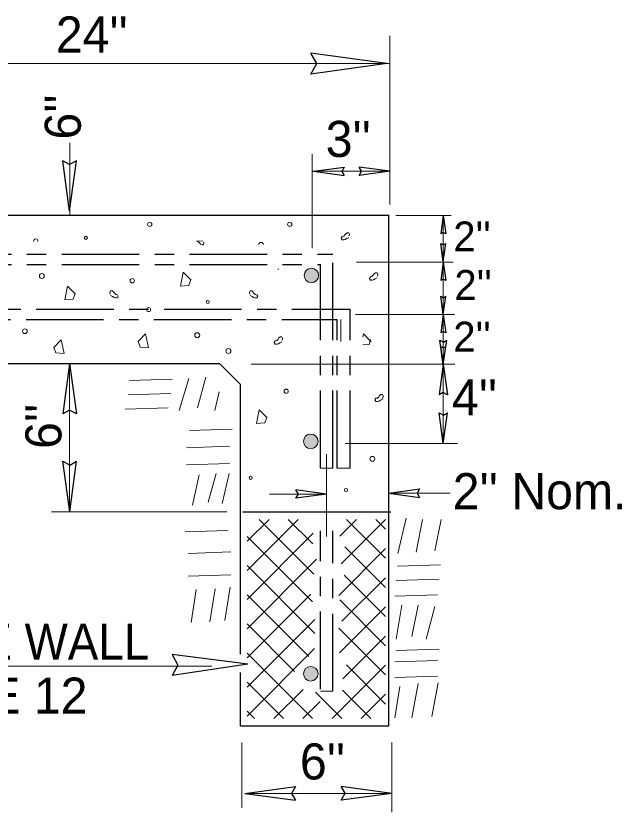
# Model space of a CAD drawing. Extents: x -48 to 552, y -178 to 186.
# Drawn here: x 410.12 to 431.25, y -113.07 to -85.33 of the extents above; entities that cross this region are included whole.
import ezdxf

# ---------------------------------------------------------------- set-up
doc = ezdxf.new("R2010")
doc.units = 0
doc.header["$LTSCALE"] = 0.45
doc.linetypes.add('LONG_DASH_SHORT_DASH', pattern=[9.9, 6, -1.2, 1.5, -1.2])
doc.layers.add('1', color=7, linetype='Continuous', lineweight=25)

msp = doc.modelspace()

# ---------------------------------------------------------------- hatches: boundary and pattern name
at = {"layer": '1'}
for points in [[(420.6721, -94.3764, 1), (420.1648, -94.3764, 1)], [(420.6521, -100.1537, 1), (420.1448, -100.1537, 1)], [(420.6521, -108.2489, 1), (420.1448, -108.2489, 1)]]:
    msp.add_hatch(color=256, dxfattribs=at).paths.add_polyline_path(points)

# ---------------------------------------------------------------- linework, layer by layer
at = {"layer": '1', "lineweight": 13}
for p, q in [((423.1487, -91.8992), (423.1487, -86.0331)), ((402.5245, -86.9975), (423.1487, -86.9975)), ((411.9981, -92.2712), (411.9981, -89.7592)), ((420.4506, -93.4189), (420.4506, -90.15)), ((423.1487, -90.7467), (420.4506, -90.7467)), ((423.3653, -92.2908), (425.2881, -92.2908)), ((425.0157, -92.2908), (425.0157, -93.8983)), ((421.9957, -93.9158), (425.3632, -93.9158)), ((425.0157, -93.9158), (425.0157, -95.7392)), ((421.9582, -95.7392), (425.4007, -95.7392)), ((425.0157, -95.7379), (425.0157, -97.4838)), ((411.9949, -97.4398), (411.9949, -102.6088)), ((418.3189, -97.466), (425.4195, -97.466)), ((425.0157, -97.466), (425.0157, -100.2243)), ((414.082, -98.0377), (415.5728, -97.9879)), ((415.8091, -99.0821), (416.1447, -97.9633)), ((416.4549, -98.9827), (416.741, -97.9135)), ((417.0514, -99.0821), (417.2041, -98.4314)), ((414.0322, -98.5354), (415.5231, -98.4856)), ((413.9327, -99.0329), (415.4235, -98.9831)), ((416.1691, -99.7788), (417.6599, -99.7289)), ((416.0697, -100.3754), (417.5606, -100.3256)), ((421.5945, -100.2256), (425.5132, -100.2256)), ((420.9468, -103.4637), (420.9468, -100.6002)), ((416.0697, -100.9721), (417.5606, -100.9222)), ((420.7385, -101.0875), (421.1689, -101.0875)), ((421.7752, -101.0875), (421.3189, -101.0875)), ((416.2714, -102.3731), (416.5045, -101.32)), ((416.8182, -102.2737), (417.1012, -101.2702)), ((417.3152, -102.3235), (417.5482, -101.2704)), ((418.9568, -101.9925), (420.9468, -101.9925)), ((423.1216, -101.9568), (425.2498, -101.9568)), ((411.3682, -102.6088), (417.4747, -102.6088)), ((418.1791, -103.6342), (418.9437, -102.8696)), ((418.1791, -104.6487), (419.9591, -102.8696)), ((420.5056, -104.7758), (418.5991, -102.8696)), ((420.4639, -103.7193), (419.6143, -102.8696)), ((421.4081, -103.4504), (421.9891, -102.8696)), ((421.4545, -104.4192), (423.0018, -102.8722)), ((423.0018, -104.2268), (421.6447, -102.8696)), ((423.0018, -103.2112), (422.6597, -102.8696)), ((423.4281, -104.0642), (423.7233, -102.8242)), ((424.0741, -104.0143), (424.2947, -102.8739)), ((424.7202, -103.9646), (424.9407, -102.8739)), ((416.0199, -103.3093), (417.5107, -103.2596)), ((418.1791, -105.6642), (420.4864, -103.3571)), ((420.4582, -105.7443), (418.1791, -103.465)), ((421.3699, -105.5189), (423.0018, -103.8877)), ((423.0018, -105.2417), (421.5856, -103.826)), ((416.1193, -104.0554), (417.6102, -104.0056)), ((418.1791, -106.6796), (420.5964, -104.2625)), ((420.5433, -106.8442), (418.1791, -104.4806)), ((423.4247, -104.5029), (424.9156, -104.4531)), ((416.1193, -104.851), (417.6102, -104.8012)), ((423.0018, -106.2568), (421.561, -104.8164)), ((421.4824, -106.4218), (423.0018, -104.9027)), ((423.3752, -105.0002), (424.866, -104.9504)), ((416.2252, -106.4664), (416.4087, -105.3139)), ((416.8827, -106.4456), (417.066, -105.2931)), ((417.3995, -106.3888), (417.5831, -105.2362)), ((418.1791, -107.6946), (420.4016, -105.4723)), ((420.327, -107.6429), (418.1791, -105.4954)), ((423.3253, -105.5472), (424.8162, -105.4975)), ((421.3977, -107.5221), (423.0018, -105.9181)), ((423.0018, -107.2725), (421.4047, -105.6754)), ((423.3782, -107.0479), (423.5741, -105.8577)), ((423.9249, -106.9485), (424.1456, -105.8577)), ((424.4218, -107.0479), (424.7172, -105.9075)), ((418.1791, -108.7104), (420.536, -106.3529)), ((419.8339, -108.166), (418.1791, -106.5108)), ((423.0018, -108.2871), (421.3799, -106.6656)), ((421.5102, -108.4243), (423.0018, -106.9335)), ((418.1791, -109.7252), (420.5299, -107.3738)), ((420.4632, -109.81), (418.1791, -107.5258)), ((423.3752, -107.4371), (424.866, -107.3872)), ((423.3253, -107.835), (424.8162, -107.7852)), ((395.3412, -107.9889), (416.9456, -107.9889)), ((421.1402, -109.81), (423.0018, -107.9483)), ((423.0018, -109.3029), (421.6402, -107.9414)), ((423.3253, -108.3818), (424.8162, -108.3321)), ((419.4482, -109.81), (418.1791, -108.541)), ((423.3285, -109.7829), (423.4995, -108.6923)), ((423.9247, -109.7829), (424.1456, -108.5929)), ((424.6206, -109.7333), (424.8414, -108.5679)), ((419.1106, -109.81), (420.1273, -108.7929)), ((421.4778, -109.81), (420.5593, -108.8908)), ((420.7316, -108.8556), (421.1689, -108.8556)), ((422.4939, -109.81), (421.5062, -108.8221)), ((422.156, -109.81), (423.0018, -108.9639)), ((420.1252, -109.81), (420.7208, -109.2143)), ((418.4324, -109.81), (418.1791, -109.5567)), ((417.9927, -112.9237), (417.9927, -110.6464)), ((423.2206, -113.0664), (423.2206, -110.6464)), ((418.0999, -112.4147), (423.2206, -112.4147))]:
    msp.add_line(p, q, dxfattribs=at)
at = {"layer": '1'}
for p, q in [((423.0437, -86.996), (420.4031, -86.6333)), ((423.0437, -86.996), (420.4031, -87.3588)), ((411.9945, -92.14), (411.7527, -90.3798)), ((411.9945, -92.14), (412.2368, -90.3798)), ((420.4939, -90.7471), (421.5582, -90.6008)), ((423.1485, -90.746), (422.0841, -90.5998)), ((420.4939, -90.7471), (421.5582, -90.8933)), ((423.1485, -90.746), (422.0841, -90.8922)), ((402.7982, -92.2712), (423.1216, -92.2712)), ((423.1216, -110.0579), (423.1216, -92.2712)), ((425.0156, -92.291), (424.9277, -92.9296)), ((425.0156, -92.291), (425.1033, -92.9296)), ((425.0162, -93.8981), (424.9282, -93.2596)), ((425.0162, -93.8981), (425.1039, -93.2596)), ((425.0156, -93.916), (424.9277, -94.5546)), ((425.0156, -93.916), (425.1033, -94.5546)), ((425.0162, -95.7389), (424.9282, -95.1004)), ((425.0162, -95.7389), (425.1039, -95.1004)), ((425.0156, -95.7381), (424.9277, -96.3767)), ((425.0156, -95.7381), (425.1033, -96.3767)), ((425.0162, -97.4835), (424.8991, -96.6321)), ((425.0162, -97.4835), (425.1332, -96.6321)), ((425.0162, -97.4835), (424.9282, -96.845)), ((425.0162, -97.4835), (425.1039, -96.845)), ((381.772, -97.4398), (417.2208, -97.4398)), ((411.9945, -97.44), (411.7527, -99.2002)), ((411.9945, -97.44), (412.2368, -99.2002)), ((417.9528, -98.1718), (417.2208, -97.4398)), ((425.0153, -97.4663), (424.8691, -98.5306)), ((425.0153, -97.4663), (425.1616, -98.5306)), ((417.9528, -107.5631), (417.9528, -98.1718)), ((425.0164, -100.2242), (424.8702, -99.1598)), ((425.0164, -100.2242), (425.1627, -99.1598)), ((411.9964, -102.6083), (411.7539, -100.8475)), ((411.9964, -102.6083), (412.2382, -100.8475)), ((420.9466, -101.9918), (419.8822, -101.8456)), ((420.9466, -101.9918), (419.8822, -102.1381)), ((423.1218, -101.9573), (424.1862, -101.811)), ((423.1218, -101.9573), (424.1862, -102.1035)), ((418.0243, -102.6088), (423.1931, -102.6088)), ((418.2066, -107.9154), (415.5623, -107.5817)), ((418.2066, -107.9154), (415.5695, -108.3067)), ((417.9528, -110.0579), (417.9528, -108.201)), ((417.9528, -110.0579), (423.1216, -110.0579)), ((418.1002, -112.4158), (419.861, -112.1735)), ((423.2202, -112.4142), (421.4599, -112.1721)), ((418.1002, -112.4158), (419.861, -112.6572)), ((423.2202, -112.4142), (421.4599, -112.656))]:
    msp.add_line(p, q, dxfattribs=at)
at = {"layer": '1', "linetype": 'LONG_DASH_SHORT_DASH'}
for p, q in [((402.8085, -93.6364), (421.1689, -93.6364)), ((421.1689, -101.0875), (421.1689, -93.6364)), ((402.8085, -93.9942), (420.7385, -93.9942)), ((420.7385, -101.0875), (420.7385, -93.9942)), ((384.1006, -95.5512), (421.7752, -95.5512)), ((421.7752, -101.0875), (421.7752, -95.5512)), ((383.7453, -95.9089), (421.3189, -95.9089)), ((421.3189, -101.0875), (421.3189, -95.9089)), ((420.7385, -108.785), (420.7385, -103.2671)), ((421.1689, -108.8556), (421.1689, -103.2671))]:
    msp.add_line(p, q, dxfattribs=at)
at = {"layer": '1'}
for points in [[(420.4031, -87.3588), (420.607, -86.9925), (420.4031, -86.6333)], [(412.2368, -90.3798), (411.992, -90.5156), (411.7527, -90.3798)], [(421.5582, -90.6008), (421.476, -90.7488), (421.5582, -90.8933)], [(422.0841, -90.8922), (422.1664, -90.7446), (422.0841, -90.5998)], [(425.1033, -92.9296), (425.0145, -92.8802), (424.9277, -92.9296)], [(424.9282, -93.2596), (425.017, -93.3089), (425.1039, -93.2596)], [(425.1033, -94.5546), (425.0145, -94.5052), (424.9277, -94.5546)], [(424.9282, -95.1004), (425.017, -95.1497), (425.1039, -95.1004)], [(425.1033, -96.3767), (425.0145, -96.3272), (424.9277, -96.3767)], [(424.8991, -96.6321), (425.0174, -96.6979), (425.1332, -96.6321)], [(424.9282, -96.845), (425.017, -96.8943), (425.1039, -96.845)], [(425.1616, -98.5306), (425.0137, -98.4483), (424.8691, -98.5306)], [(412.2368, -99.2002), (411.992, -99.0643), (411.7527, -99.2002)], [(424.8702, -99.1598), (425.0178, -99.2421), (425.1627, -99.1598)], [(411.7539, -100.8475), (411.9987, -100.9839), (412.2382, -100.8475)], [(419.8822, -102.1381), (419.9645, -101.9904), (419.8822, -101.8456)], [(424.1862, -101.811), (424.1039, -101.9589), (424.1862, -102.1035)], [(415.5623, -107.5817), (415.7702, -107.946), (415.5695, -108.3067)], [(419.861, -112.1735), (419.7243, -112.4181), (419.861, -112.6572)], [(421.4599, -112.656), (421.5958, -112.4112), (421.4599, -112.1721)]]:
    msp.add_lwpolyline(points, dxfattribs=at)
at = {"layer": '1', "lineweight": 13}
for points in [[(421.7228, -93.0543), (421.6556, -93.0881), (421.5997, -93.1217), (421.5439, -93.1329), (421.4874, -93.1329), (421.4543, -93.0771), (421.4874, -93.021), (421.5439, -93.0096), (421.5887, -92.9652), (421.6224, -92.9204), (421.6668, -92.8864), (421.7228, -92.8864), (421.7452, -92.9425), (421.7345, -92.9983)], [(416.6223, -93.1643), (416.4183, -93.1781), (416.4745, -93.1896), (416.5187, -93.2347), (416.5528, -93.2793), (416.5974, -93.3125), (416.6537, -93.3125), (416.6757, -93.2564), (416.6645, -93.2006)], [(416.2249, -94.5433), (415.9562, -94.2639), (415.8556, -94.7454), (416.1466, -94.7227), (416.2027, -94.5547)], [(422.7085, -94.4562), (422.6407, -94.4898), (422.5849, -94.5235), (422.5293, -94.5348), (422.4733, -94.5348), (422.4398, -94.4792), (422.4733, -94.4229), (422.5293, -94.4117), (422.5741, -94.3668), (422.6078, -94.3222), (422.6527, -94.2881), (422.7085, -94.2881), (422.7306, -94.3443), (422.7195, -94.4002)], [(412.1945, -95.0268), (411.9256, -94.7467), (411.8245, -95.2279), (412.1157, -95.2054), (412.1716, -95.0377)], [(413.4231, -95.0787), (413.4902, -95.1125), (413.546, -95.1458), (413.6022, -95.1577), (413.6585, -95.1577), (413.6914, -95.1014), (413.6585, -95.0454), (413.6022, -95.0337), (413.557, -94.9898), (413.5237, -94.9447), (413.4793, -94.9108), (413.4231, -94.9108), (413.4006, -94.9667), (413.4114, -95.0227)], [(418.2828, -95.0787), (418.3497, -95.1125), (418.4056, -95.1458), (418.4618, -95.1577), (418.5181, -95.1577), (418.5512, -95.1014), (418.5181, -95.0454), (418.4618, -95.0337), (418.4168, -94.9898), (418.3831, -94.9447), (418.3387, -94.9108), (418.2828, -94.9108), (418.2602, -94.9667), (418.271, -95.0227)], [(421.4506, -95.9089), (421.4506, -96.6642), (421.4506, -96.6647), (421.4506, -96.6654), (421.4506, -96.666), (421.4506, -96.6667), (421.4506, -96.6677), (421.4506, -96.6683), (421.4506, -96.6688), (421.4506, -96.6693), (421.4506, -96.6696), (421.4506, -96.6697), (421.4506, -96.6702), (421.4506, -96.6706), (421.4506, -96.671), (421.4506, -96.6713), (421.4506, -96.6714), (421.4506, -96.6722), (421.4506, -96.6725), (421.4506, -96.6731), (421.4506, -96.6733), (421.4506, -96.6737), (421.4506, -96.6739), (421.4506, -96.6742), (421.4506, -96.6748), (421.4506, -96.6752), (421.4506, -96.6754), (421.4506, -96.6756), (421.4506, -96.6758), (421.4506, -96.6767), (421.4506, -96.6768)], [(414.3695, -96.6912), (414.6385, -96.4114), (414.7391, -96.8929), (414.4482, -96.8708), (414.3918, -96.7025)], [(422.5064, -96.6892), (422.2377, -96.4092), (422.2128, -96.5283)], [(411.4341, -96.8931), (411.7028, -96.6135), (411.8041, -97.095), (411.5124, -97.0725), (411.4568, -96.9043)], [(419.3903, -96.686), (419.3235, -96.7196), (419.2677, -96.7529), (419.2112, -96.7646), (419.1558, -96.7646), (419.1224, -96.7083), (419.1558, -96.6527), (419.2112, -96.6408), (419.256, -96.5964), (419.2902, -96.5517), (419.3349, -96.5181), (419.3903, -96.5181), (419.4133, -96.5739), (419.4022, -96.63)], [(422.2147, -96.795), (422.4281, -96.7788), (422.4843, -96.611)], [(422.8987, -98.6885), (422.8314, -98.7214), (422.7756, -98.7554), (422.7195, -98.7667), (422.6635, -98.7667), (422.6298, -98.7104), (422.6635, -98.6547), (422.7195, -98.6435), (422.7643, -98.5987), (422.7982, -98.5539), (422.8422, -98.5204), (422.8987, -98.5204), (422.9212, -98.5763), (422.9102, -98.6321)], [(422.9106, -98.6343), (422.8977, -98.6868), (422.8957, -98.6885)], [(418.8728, -99.3337), (418.6035, -99.0546), (418.5028, -99.5354), (418.7941, -99.5131), (418.8499, -99.3456)]]:
    msp.add_lwpolyline(points, dxfattribs=at)
for centre, radius in [((414.7878, -92.5943), 0.0741), ((419.6647, -92.5943), 0.0741), ((412.5599, -93.0657), 0.0538), ((420.4185, -94.3764), 0.2536), ((411.025, -94.3937), 0.0858), ((414.1762, -94.5588), 0.0741), ((416.8079, -95.2994), 0.0538), ((414.7475, -95.5646), 0.0692), ((410.4352, -96.3173), 0.0829), ((416.4406, -96.4577), 0.0858), ((417.527, -97.0064), 0.0858), ((419.5411, -98.4065), 0.0741), ((420.3985, -100.1537), 0.2536), ((422.5434, -100.7638), 0.0858), ((418.3015, -101.4253), 0.0538), ((421.6239, -101.8507), 0.0538), ((420.3985, -108.2489), 0.2536)]:
    msp.add_circle(centre, radius, dxfattribs=at)
for centre, radius, start, end in [((410.814, -93.163), 0.0692, 334.02509, 206.4341), ((418.6656, -93.3126), 0.0858, 13.05424, 167.40495), ((419.263, -94.0734), 0.0858, 258.08607, 281.91393)]:
    msp.add_arc(centre, radius, start, end, dxfattribs=at)

# ---------------------------------------------------------------- texts
at = {"layer": '1'}
for s, height, p in [("24''", 1.256, (411.5124, -86.6096)), ("3''", 1.256, (420.9172, -90.2467)), ("2''", 1.041, (425.3653, -93.5364)), ("2''", 1.041, (425.4028, -95.2258)), ("2''", 1.041, (425.3653, -97.0279)), ("4''", 1.256, (425.3162, -99.2492)), ("2'' Nom.", 1.256, (425.3445, -102.5164)), ('SEE GEN.  NOTE 12', 1.256, (396.7495, -109.6375)), ("6''", 1.256, (420.0195, -111.9297))]:
    msp.add_text(s, height=height, dxfattribs=at).set_placement(p)
for p in [(412.3837, -89.6422), (411.7082, -100.4172)]:
    msp.add_text("6''", height=1.256, rotation=90, dxfattribs=at).set_placement(p)
at = {"layer": '1', "width": 0.95}
msp.add_text('TOE WALL', height=1.256, dxfattribs=at).set_placement((406.7016, -107.7593))

doc.saveas('drawing.dxf')
